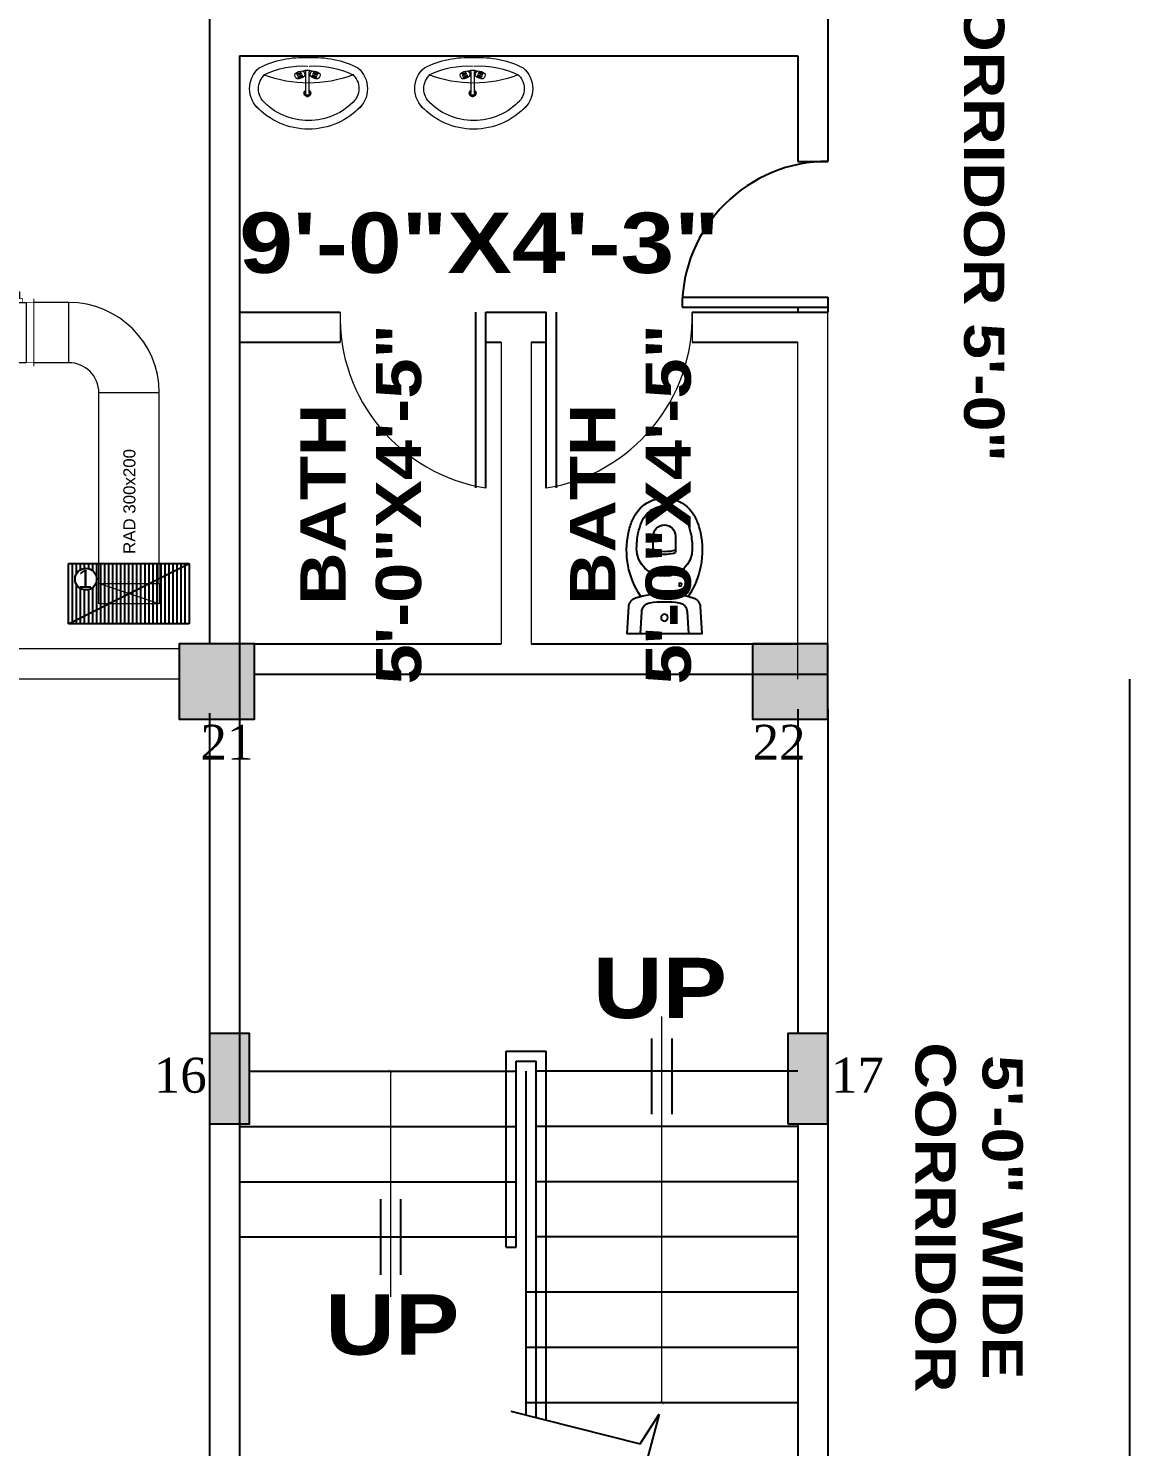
# Model space of a CAD drawing. Extents: x -57174 to 10055, y -18330 to 89882.
# Drawn here: x -29398 to -23924, y 61778 to 68833 of the extents above; entities that cross this region are included whole.
import ezdxf
from ezdxf.enums import TextEntityAlignment as Align

# ---------------------------------------------------------------- set-up
doc = ezdxf.new("R2010")
doc.units = 0
doc.header["$LTSCALE"] = 50
doc.header["$MEASUREMENT"] = 0
doc.layers.get('0').update_dxf_attribs({"color": 8, "linetype": 'CONTINUOUS'})
for name, color, linetype in [('COLUMN', 8, 'CONTINUOUS'), ('COLUMN HATCH', 8, 'CONTINUOUS'), ('duct return', 4, 'CONTINUOUS'), ('duct size', 7, 'CONTINUOUS'), ('FURNITURE_1', 8, 'CONTINUOUS'), ('OUTER LINE', 8, 'CONTINUOUS'), ('RETURN GRILL-600x300', 2, 'CONTINUOUS'), ('STAIR', 8, 'CONTINUOUS'), ('TEXT', 8, 'CONTINUOUS'), ('WALL', 8, 'CONTINUOUS'), ('WINDOOW', 8, 'CONTINUOUS'), ('XREF-ARCH', 8, 'CONTINUOUS')]:
    doc.layers.add(name, color=color, linetype=linetype)
doc.layers.add('VCD', color=1, linetype='CONTINUOUS', lineweight=20)
doc.styles.add('ARIAL', font='arial.ttf')
doc.styles.add('H St Bt', font='ariblk.ttf', dxfattribs={"height": 50})
doc.styles.add('STYLE1', font='arial.ttf')
doc.styles.add('TECHNICBOLD', font='times.ttf', dxfattribs={"height": 10})
doc.dimstyles.new('SMZ_DIMENSION_', dxfattribs={"dimtxt": 15, "dimasz": 10, "dimexe": 8, "dimexo": 8, "dimgap": 8, "dimtad": 0, "dimdec": 0, "dimzin": 3, "dimdsep": 46, "dimlunit": 4, "dimtxsty": 'H St Bt', "dimblk": 'ARCHTICK', "dimcen": 0, "dimdle": 8, "dimclrd": 248, "dimclre": 248, "dimclrt": 3, "dimadec": 0, "dimazin": 0, "dimtfac": 1, "dimtdec": 0, "dimtofl": 0, "dimtmove": 2, "dimatfit": 3, "dimldrblk": 'ARCHTICK', "dimfxl": 8, "dimtolj": 1, "dimtzin": 1, "dimarcsym": 0})

# ---------------------------------------------------------------- blocks, each defined once
blk = doc.blocks.new('RAG 600X300')
at = {"layer": 'RETURN GRILL-600x300'}
for p, q in [((0, 0), (600, 0)), ((0, -300), (0, 0)), ((0, -300), (600, 0)), ((20, -300), (20, 0)), ((40, -50.2), (40, 0)), ((60, -30.8), (60, 0)), ((80, -24.4), (80, 0)), ((100, -25.9), (100, 0)), ((120, -36), (120, 0)), ((140, -300), (140, 0)), ((160, -300), (160, 0)), ((180, -300), (180, 0)), ((200, -300), (200, 0)), ((220, -300), (220, 0)), ((240, -300), (240, 0)), ((260, -300), (260, 0)), ((280, -300), (280, 0)), ((300, -300), (300, 0)), ((320, -300), (320, 0)), ((340, -300), (340, 0)), ((360, -300), (360, 0)), ((380, -300), (380, 0)), ((400, -300), (400, 0)), ((420, -300), (420, 0)), ((440, -300), (440, 0)), ((460, -300), (460, 0)), ((480, -300), (480, 0)), ((500, -300), (500, 0)), ((520, -300), (520, 0)), ((540, -300), (540, 0)), ((560, -300), (560, 0)), ((580, -300), (580, 0)), ((600, 0), (600, -300)), ((40, -300), (40, -105.7)), ((60, -300), (60, -125)), ((80, -300), (80, -131.5)), ((100, -300), (100, -130)), ((120, -300), (120, -119.9)), ((600, -300), (0, -300))]:
    blk.add_line(p, q, dxfattribs=at)
blk.add_circle((86.2, -77.9, -0.3), 53.9, dxfattribs=at)
at = {"layer": 'RETURN GRILL-600x300', "color": 0, "style": 'STYLE1'}
blk.add_text('1', height=92, dxfattribs=at).set_placement((81.3, -122.5, -0.7), align=Align.CENTER)
blk = doc.blocks.new('*U17')
at = {"linetype": 'Continuous', "const_width": 5}
for points in [[(400, -75), (400, -75), (-25, -75), (0, -75), (0, 125), (-25, 125), (0, 125), (400, 125), (425, 125), (400, 125), (400, -75), (425, -75), (400, -75)], [(400, 25), (0, 25)]]:
    blk.add_lwpolyline(points, dxfattribs=at)
at = {"linetype": 'Continuous'}
for points in [[(-25, 20), (-25, 30), (-60, 30), (-60, 75), (-70, 75), (-70, 20), (-25, 20)], [(400, 75), (0, 75), (0, -25), (400, -25)]]:
    blk.add_lwpolyline(points, close=True, dxfattribs=at)
at = {"linetype": 'Continuous', "const_width": 5}
blk.add_lwpolyline([(0, 0), (0, 50), (-25, 50), (-25, 0)], close=True, dxfattribs=at)
blk = doc.blocks.new('D2')
at = {"layer": 'OUTER LINE', "color": 0, "linetype": 'Continuous'}
for p, q in [((73117.95, 16585.25), (73117.95, 16614.18)), ((73117.95, 16614.18), (73120.95, 16614.18)), ((73119.95, 16585.18), (73119.95, 16614.18)), ((73119.95, 16608.18), (73120.95, 16608.18))]:
    blk.add_line(p, q, dxfattribs=at)
blk.add_arc((73119.95, 16614.18), 29, 180, 270, dxfattribs=at)
blk = doc.blocks.new('Wash Basin')
at = {"layer": 'WINDOOW', "color": 0, "lineweight": 0}
for p, q in [((-1.95, -3.26, -20.33), (-0.99, -2.87, -20.33)), ((-1.87, -3.39, -20.33), (-0.92, -3.01, -20.33)), ((-1.82, -3.58, -20.33), (-0.86, -3.19, -20.33)), ((-1.73, -3.82, -20.33), (-0.77, -3.44, -20.33)), ((-1.62, -4.02, -20.33), (-0.67, -3.64, -20.33)), ((-1.56, -4.16, -20.33), (-0.6, -3.77, -20.33)), ((1.99, -4.16, -20.33), (1.03, -3.77, -20.33)), ((2.05, -4.02, -20.33), (1.1, -3.64, -20.33)), ((2.16, -3.82, -20.33), (1.2, -3.44, -20.33)), ((2.25, -3.58, -20.33), (1.3, -3.19, -20.33)), ((2.3, -3.39, -20.33), (1.35, -3.01, -20.33)), ((2.38, -3.26, -20.33), (1.42, -2.87, -20.33)), ((-0.26, -6.63, -20.33), (-0.45, -7.1, -20.33)), ((-0.15, -7.1, -20.33), (-0.45, -7.1, -20.33)), ((-0.26, -7.57, -20.33), (-0.45, -7.1, -20.33)), ((-0.15, -7.1, -20.33), (-0.45, -7.1, -20.33)), ((-0.35, -6.86, -20.33), (-0.15, -6.95, -20.33)), ((-0.35, -7.34, -20.33), (-0.13, -7.24, -20.33)), ((-0.26, -6.63, -20.33), (-0.15, -6.59, -20.33)), ((-0.15, -6.73, -20.33), (-0.26, -6.63, -20.33)), ((-0.05, -7.36, -20.33), (-0.26, -7.57, -20.33)), ((-0.26, -7.57, -20.33), (0.22, -7.77, -20.33)), ((-0.02, -7.67, -20.33), (0.07, -7.44, -20.33)), ((0.22, -7.47, -20.33), (0.22, -7.77, -20.33)), ((0.69, -7.57, -20.33), (0.22, -7.77, -20.33)), ((0.45, -7.67, -20.33), (0.36, -7.44, -20.33)), ((0.48, -7.36, -20.33), (0.69, -7.57, -20.33)), ((0.79, -7.34, -20.33), (0.56, -7.24, -20.33)), ((0.69, -6.63, -20.33), (0.59, -6.59, -20.33)), ((0.59, -6.73, -20.33), (0.69, -6.63, -20.33)), ((0.79, -6.86, -20.33), (0.59, -6.95, -20.33)), ((0.88, -7.1, -20.33), (0.59, -7.1, -20.33)), ((0.88, -7.1, -20.33), (0.59, -7.1, -20.33)), ((0.69, -6.63, -20.33), (0.88, -7.1, -20.33)), ((0.69, -7.57, -20.33), (0.88, -7.1, -20.33))]:
    blk.add_line(p, q, dxfattribs=at)
at = {"layer": 'WINDOOW', "color": 0, "lineweight": 0, "elevation": -20.33}
for points in [[(-0.15, -7.1), (-0.15, -2.85)], [(0.59, -2.85), (0.59, -7.1)]]:
    blk.add_lwpolyline(points, dxfattribs=at)
at = {"layer": 'WINDOOW', "color": 0, "lineweight": 0}
for centre, radius, start, end in [((-1.22, -18.85, -20.33), 18.88, 86.3022, 117.1041), ((1.22, -18.85, -20.33), 18.88, 62.8959, 93.6978), ((-6.28, -6.17, -20.33), 5.44, 130.629, 229.5748), ((-1.22, -18.85, -20.33), 17.19, 86.3022, 117.1041), ((-0.84, -4.74, -20.33), 2.08, 88.1459, 131.4167), ((0.22, -5.74, -20.33), 3.23, 92.4524, 107.7907), ((-1.15, -3.39, -20.33), 0.82, 337.3556, 62.2031), ((0.22, -2.85, -20.33), 0.37, 0, 180), ((1.22, -18.85, -20.33), 17.19, 63.6135, 93.6978), ((0.22, -5.74, -20.33), 3.23, 72.2093, 87.5476), ((1.58, -3.39, -20.33), 0.82, 117.7969, 202.6444), ((1.27, -4.74, -20.33), 2.08, 48.5833, 91.8541), ((6.28, -6.17, -20.33), 5.44, 310.4252, 49.371), ((-6.28, -6.17, -20.33), 3.75, 130.629, 229.5748), ((0, 20.05, -20.33), 25.11, 249.343, 290.657), ((-1.46, -3.5, -20.33), 0.82, 157.3594, 242.2069), ((-1.77, -2.14, -20.33), 2.08, 268.147, 311.4156), ((-0.25, -4.45, -20.33), 0.981, 84.6081, 95.3919), ((0.68, -4.45, -20.33), 0.981, 84.6081, 95.3919), ((2.21, -2.14, -20.33), 2.08, 228.5844, 271.853), ((1.89, -3.5, -20.33), 0.82, 297.7931, 22.6406), ((6.2, -6.19, -20.33), 3.75, 310.4252, 49.371), ((0.22, -7.1, -20.33), 0.668, 123.6067, 56.3933), ((0.22, -7.1, -20.33), 0.37, 180, 0), ((0, 0, -20.33), 14.23, 222.5382, 317.4618), ((0, 0, -20.33), 12.53, 222.5382, 317.4618)]:
    blk.add_arc(centre, radius, start, end, dxfattribs=at)
blk = doc.blocks.new('ENG.W.C-02')
at = {"color": 0}
for p, q in [((-4.78, 0), (-4.53, -4.36)), ((4.53, -4.36), (4.78, 0))]:
    blk.add_line(p, q, dxfattribs=at)
for points in [[(-7.11, -5.41, 0.313572), (-5.73, -7.17, 0.148983), (5.73, -7.17, 0.313572), (7.11, -5.41), (7.43, 0), (-7.43, 0)], [(5.53, -16.97, 0.997252), (-5.53, -16.97, 0.054268), (-5.2, -20.08, 0.040235), (-4.57, -22.17, 0.119968), (-3.11, -24.24, 0.181516), (0, -25.41, 0.181516), (3.11, -24.24, 0.119968), (4.57, -22.17, 0.040235), (5.2, -20.08, 0.054268)], [(2.2, -16.37, 0.353967), (1.89, -15.99, 0.105376), (-1.91, -15.99, 0.353967), (-2.22, -16.37), (-2.22, -19.45, 1), (2.2, -19.45)]]:
    blk.add_lwpolyline(points, format="xyb", close=True, dxfattribs=at)
blk.add_lwpolyline([(-4.73, -7.45, 0.204199), (-7.15, -20.11, 0.040235), (-6.42, -22.51, 0.119968), (-4.42, -25.34, 0.181516), (0, -27, 0.181516), (4.42, -25.34, 0.119968), (6.42, -22.51, 0.040235), (7.15, -20.11, 0.204199), (4.73, -7.45)], format="xyb", dxfattribs=at)
for centre, radius in [((0, -3.23), 0.685), ((-3.13, -9.79), 0.293), ((3.13, -9.79), 0.293)]:
    blk.add_circle(centre, radius, dxfattribs=at)
for centre, radius, start, end in [((-2.57, -4.24), 1.96, 183.4125, 260.7945), ((2.57, -4.24), 1.96, 279.2055, 356.5875), ((0, 11.63), 18.03, 260.7945, 279.2055), ((-0.01, -24.91), 8.57, 75.0603, 104.9397)]:
    blk.add_arc(centre, radius, start, end, dxfattribs=at)
blk = doc.blocks.new('PLAN')
at = {"layer": 'COLUMN HATCH', "linetype": 'Continuous'}
for points in [[(12125, 5425), (11750, 5425), (11750, 5050), (12125, 5050)], [(12125, 5425), (11750, 5425), (11750, 5050), (12125, 5050)], [(12125, 5425), (11750, 5425), (11750, 5050), (12125, 5050)], [(12125, 5425), (11750, 5425), (11750, 5050), (12125, 5050)], [(14975, 5425), (14600, 5425), (14600, 5050), (14975, 5050)], [(14975, 5425), (14600, 5425), (14600, 5050), (14975, 5050)], [(12100, 3037.5), (12100, 3487.5), (11900, 3487.5), (11900, 3037.5)], [(12100, 3037.5), (12100, 3487.5), (11900, 3487.5), (11900, 3037.5)], [(12100, 3037.5), (12100, 3487.5), (11900, 3487.5), (11900, 3037.5)], [(12100, 3037.5), (12100, 3487.5), (11900, 3487.5), (11900, 3037.5)], [(12100, 3037.5), (12100, 3487.5), (11900, 3487.5), (11900, 3037.5)], [(12100, 3037.5), (12100, 3487.5), (11900, 3487.5), (11900, 3037.5)], [(12100, 3037.5), (12100, 3487.5), (11900, 3487.5), (11900, 3037.5)], [(12100, 3037.5), (12100, 3487.5), (11900, 3487.5), (11900, 3037.5)], [(12100, 3037.5), (12100, 3487.5), (11900, 3487.5), (11900, 3037.5)], [(12100, 3037.5), (12100, 3487.5), (11900, 3487.5), (11900, 3037.5)], [(14975, 3037.5), (14975, 3487.5), (14775, 3487.5), (14775, 3037.5)], [(14975, 3037.5), (14975, 3487.5), (14775, 3487.5), (14775, 3037.5)]]:
    blk.add_hatch(color=256, dxfattribs=at).paths.add_polyline_path(points)
at = {"layer": 'COLUMN', "linetype": 'Continuous'}
for points in [[(11750, 5050), (12125, 5050), (12125, 5425), (11750, 5425)], [(11750, 5050), (12125, 5050), (12125, 5425), (11750, 5425)], [(14600, 5050), (14975, 5050), (14975, 5425), (14600, 5425)], [(11900, 3037.5), (12100, 3037.5), (12100, 3487.5), (11900, 3487.5)], [(11900, 3037.5), (12100, 3037.5), (12100, 3487.5), (11900, 3487.5)], [(11900, 3037.5), (12100, 3037.5), (12100, 3487.5), (11900, 3487.5)], [(11900, 3037.5), (12100, 3037.5), (12100, 3487.5), (11900, 3487.5)], [(11900, 3037.5), (12100, 3037.5), (12100, 3487.5), (11900, 3487.5)], [(11900, 3037.5), (12100, 3037.5), (12100, 3487.5), (11900, 3487.5)], [(11900, 3037.5), (12100, 3037.5), (12100, 3487.5), (11900, 3487.5)], [(11900, 3037.5), (12100, 3037.5), (12100, 3487.5), (11900, 3487.5)], [(11900, 3037.5), (12100, 3037.5), (12100, 3487.5), (11900, 3487.5)], [(11900, 3037.5), (12100, 3037.5), (12100, 3487.5), (11900, 3487.5)], [(14775, 3037.5), (14975, 3037.5), (14975, 3487.5), (14775, 3487.5)], [(14775, 3037.5), (14975, 3037.5), (14975, 3487.5), (14775, 3487.5)]]:
    blk.add_lwpolyline(points, close=True, dxfattribs=at)
for points in [[(11975, 5425), (11750, 5425), (11750, 5420.1)], [(11750, 5275), (11750, 5050), (12125, 5050), (12125, 5425)], [(11975, 5425), (11750, 5425), (11750, 5420.1)], [(11750, 5275), (11750, 5050), (12125, 5050), (12125, 5425)], [(14675, 5425), (14600, 5425), (14600, 5050), (14975, 5050), (14975, 5425), (14825, 5425)]]:
    blk.add_lwpolyline(points, dxfattribs=at)
at = {"layer": 'STAIR', "linetype": 'Continuous'}
for p, q in [((14100, 3085.9), (14100, 3461.7)), ((14200, 3085.9), (14200, 3461.7)), ((13375, 2425), (13375, 3400)), ((13375, 3400), (13575, 3400)), ((13575, 1564.4), (13575, 3400)), ((13425, 2425), (13425, 3350)), ((13425, 3350), (13525, 3350)), ((13525, 1577), (13525, 3350)), ((12100, 3300), (13425, 3300)), ((13475, 1589.6), (13475, 3300)), ((14825, 3300), (13525, 3300)), ((12050, 3025), (13425, 3025)), ((14825, 3025), (13525, 3025)), ((12050, 2750), (13425, 2750)), ((14825, 2750), (13525, 2750)), ((12750, 2662.9), (12750, 2287.1)), ((12850, 2662.9), (12850, 2287.1)), ((12050, 2475), (13425, 2475)), ((14825, 2475), (13525, 2475)), ((13375, 2425), (13425, 2425)), ((14825, 2200), (13475, 2200)), ((14825, 1925), (13475, 1925)), ((14825, 1650), (13475, 1650)), ((13399.2, 1608.7), (14042, 1446.8)), ((14042, 1446.8), (14135.3, 1594)), ((14135.3, 1594), (14042, 1240.9))]:
    blk.add_line(p, q, dxfattribs=at)
at = {"layer": 'WALL', "linetype": 'Continuous'}
for p, q in [((11900, 9982.4), (11900, 5425)), ((11900, 9982.4), (11900, 5425)), ((11900, 9900), (11900, 5425)), ((11900, 9900), (11900, 5425)), ((11900, 9900), (11900, 5425)), ((11900, 9900), (11900, 5425)), ((14975, 9250), (14975, 7825)), ((12050, 8350), (12050, 3300)), ((12050, 8350), (12050, 3300)), ((12050, 8350), (12050, 3300)), ((12050, 8350), (12050, 7075)), ((12050, 8350), (12050, 7075)), ((12050, 8350), (12050, 7075)), ((12050, 8350), (12050, 7075)), ((12050, 8350), (14825, 8350)), ((14825, 8350), (14825, 7825)), ((14825, 7825), (14975, 7825)), ((12050, 7075), (12550, 7075)), ((13225, 6200.4), (13225, 7075)), ((13275, 7075), (13575, 7075)), ((13275, 6200), (13275, 7075)), ((13575, 6200), (13575, 7075)), ((13625, 6200.4), (13625, 7075)), ((14300, 7075), (14975, 7075)), ((12050, 6925), (12050, 3300)), ((12050, 6925), (12050, 5425)), ((12050, 6925), (12050, 5425)), ((12050, 6925), (12050, 5425)), ((12050, 6925), (12550, 6925)), ((13275, 6925), (13350, 6925)), ((13500, 6925), (13575, 6925)), ((14300, 6925), (14825, 6925)), ((12125, 5425), (13350, 5425)), ((13500, 5425), (14825, 5425)), ((12125, 5275), (14825, 5275)), ((14825, 5275), (14975, 5275)), ((16475, 5250), (16475, 1800)), ((16475, 5250), (16475, -575)), ((11900, 5080.5), (11900, 3000)), ((11900, 5080.5), (11900, -1325)), ((11900, 5080.5), (11900, 3000)), ((11900, 5080.5), (11900, -1325)), ((11900, 5080.5), (11900, 3000)), ((11900, 5080.5), (11900, -1475)), ((14825, 5100), (14825, 3487.5)), ((14975, 5100), (14975, 2100)), ((12050, 5050), (12050, -1325)), ((12050, 5050), (12050, 3300)), ((12050, 5050), (12050, -1325)), ((12050, 3037.5), (12050, 450)), ((12050, 3037.5), (12050, 450)), ((12050, 3037.5), (12050, 450)), ((14825, 3037.5), (14825, -425)), ((14975, 2200), (14975, -438))]:
    blk.add_line(p, q, dxfattribs=at)
at = {"layer": 'WALL', "lineweight": 0}
for p, q in [((11750, 5400), (2550, 5400)), ((11750, 5250), (200, 5250))]:
    blk.add_line(p, q, dxfattribs=at)
at = {"layer": 'WINDOOW', "lineweight": 0}
for p, q in [((12550, 7075), (12550, 6925)), ((13275, 7075), (13275, 6925)), ((13575, 7075), (13575, 6925)), ((14300, 7075), (14300, 6925)), ((14975, 5250), (14975, 7075)), ((13350, 6925), (13350, 5425)), ((13500, 6925), (13500, 5425)), ((14825, 5250), (14825, 6925))]:
    blk.add_line(p, q, dxfattribs=at)
for centre, start, end in [((13410.6, 7050.6), 178.3791, 260.93799), ((13439.4, 7050.6), 279.06201, 1.6209)]:
    blk.add_arc(centre, 860.9, start, end, dxfattribs=at)
at = {"layer": 'FURNITURE_1', "xscale": -25, "yscale": 25, "zscale": 25, "rotation": 180}
blk.add_blockref('ENG.W.C-02', (14162.5, 5475), dxfattribs=at)
at = {"layer": 'WINDOOW', "lineweight": 0, "xscale": -25, "yscale": 25, "zscale": 25}
for p in [(12393, 8341.1, 508), (13214.3, 8341.1, 508)]:
    blk.add_blockref('Wash Basin', p, dxfattribs=at)
at = {"layer": 'WINDOOW', "lineweight": 0, "xscale": 25, "yscale": 25, "zscale": 25, "rotation": 270}
blk.add_blockref('D2', (-400379.4, 1835098.8), dxfattribs=at)
at = {"layer": 'STAIR', "linetype": 'Continuous', "char_height": 300, "width": 3505.274, "attachment_point": 5, "style": 'H St Bt'}
for insert in [(14140.2, 3711.5), (12809.8, 2037.3)]:
    blk.add_mtext('UP', dxfattribs=dict(at, insert=insert))
at = {"layer": 'TEXT', "lineweight": 0, "style": 'H St Bt'}
blk.add_text('CORRIDOR 5\'-0"', height=200, rotation=270, dxfattribs=at).set_placement((15652, 8849.9))
at = {"layer": 'TEXT', "linetype": 'Continuous', "insert": (13243.3, 7667.7), "char_height": 300, "width": 3505.274, "attachment_point": 5, "style": 'H St Bt'}
blk.add_mtext('\\P9\'-0"X4\'-3"', dxfattribs=at)
at = {"layer": 'TEXT', "linetype": 'Continuous', "char_height": 225, "width": 3343.977, "attachment_point": 5, "rotation": 90, "style": 'H St Bt'}
for insert in [(12654.2, 6119.5), (13995.1, 6119.5)]:
    blk.add_mtext('BATH\\P5\'-0"X4\'-5"', dxfattribs=dict(at, insert=insert))
at = {"layer": 'TEXT', "lineweight": 0, "char_height": 174.02, "width": 128.479, "attachment_point": 1, "style": 'TECHNICBOLD'}
for s, insert in [('21', (11855.8, 5022.5)), ('21', (11855.8, 5022.5)), ('22', (14601, 5022.5)), ('16', (11624.1, 3366.6)), ('16', (11624.1, 3366.6)), ('16', (11624.1, 3366.6)), ('16', (11624.1, 3366.6)), ('16', (11624.1, 3366.6)), ('17', (14990.3, 3366.6))]:
    blk.add_mtext(s, dxfattribs=dict(at, insert=insert))
at = {"layer": 'TEXT', "lineweight": 0, "insert": (15675.6, 2572.7), "char_height": 200, "width": 3181.574, "attachment_point": 5, "rotation": 270, "style": 'H St Bt'}
blk.add_mtext('5\'-0" WIDE CORRIDOR', dxfattribs=at)
at = {"layer": 'STAIR', "linetype": 'Continuous'}
for points, override in [([(14150, 1650), (14150, 3571.8)], {"dimasz": 15, "dimtad": 0, "dimclrd": 256}), ([(12800, 3300), (12800, 2177)], {"dimasz": 15, "dimclrd": 256})]:
    blk.add_leader(points, dimstyle='SMZ_DIMENSION_', override=override, dxfattribs=at)

msp = doc.modelspace()

# ---------------------------------------------------------------- linework, layer by layer
at = {"layer": 'duct return', "lineweight": 0}
for p, q in [((-29197.7, 67469.2), (-29374.8, 67469.4)), ((-29197.7, 67169.5), (-29197.7, 67469.2)), ((-29197.7, 67169.5), (-29374.8, 67169.5)), ((-29048.6, 66071.1), (-29047.7, 67019.8)), ((-28747.7, 67019.7), (-29047.7, 67019.7)), ((-28748.6, 66070.8), (-28747.7, 67019.5)), ((-29048.6, 66171), (-28748.6, 66171)), ((-28748.6, 65971), (-29048.6, 66071.1))]:
    msp.add_line(p, q, dxfattribs=at)
msp.add_lwpolyline([(-28748.6, 65971), (-29048.6, 65971), (-29048.6, 66071), (-28748.6, 66071)], close=True, dxfattribs=at)
for major_axis in [(450, 0), (150, 0)]:
    msp.add_ellipse((-29197.7, 67019.7), major_axis=major_axis, ratio=0.998911, start_param=0, end_param=1.570796, dxfattribs=at)

# ---------------------------------------------------------------- block references
at = {"layer": 'RETURN GRILL-600x300'}
msp.add_blockref('RAG 600X300', (-29198.6, 66171, 3003.8), dxfattribs=at)
at = {"layer": 'VCD', "ltscale": 100, "xscale": -0.7499999999996448, "yscale": 0.7499999999996448, "zscale": 0.7499999999996448, "rotation": 90}
msp.add_blockref('*U17', (-29427.4, 67469.5, 6050), dxfattribs=at)
at = {"layer": 'XREF-ARCH', "lineweight": 0}
msp.add_blockref('PLAN', (-40398.6, 60346), dxfattribs=at)

# ---------------------------------------------------------------- texts
at = {"layer": 'duct size', "lineweight": 0, "insert": (-28926.4, 66218.5), "char_height": 60, "width": 1102.594, "attachment_point": 1, "rotation": 90, "style": 'ARIAL'}
msp.add_mtext('{\\fArial|b0|i0|c0|p34;\\C134;RAD 300x200}', dxfattribs=at)

doc.saveas('drawing.dxf')
